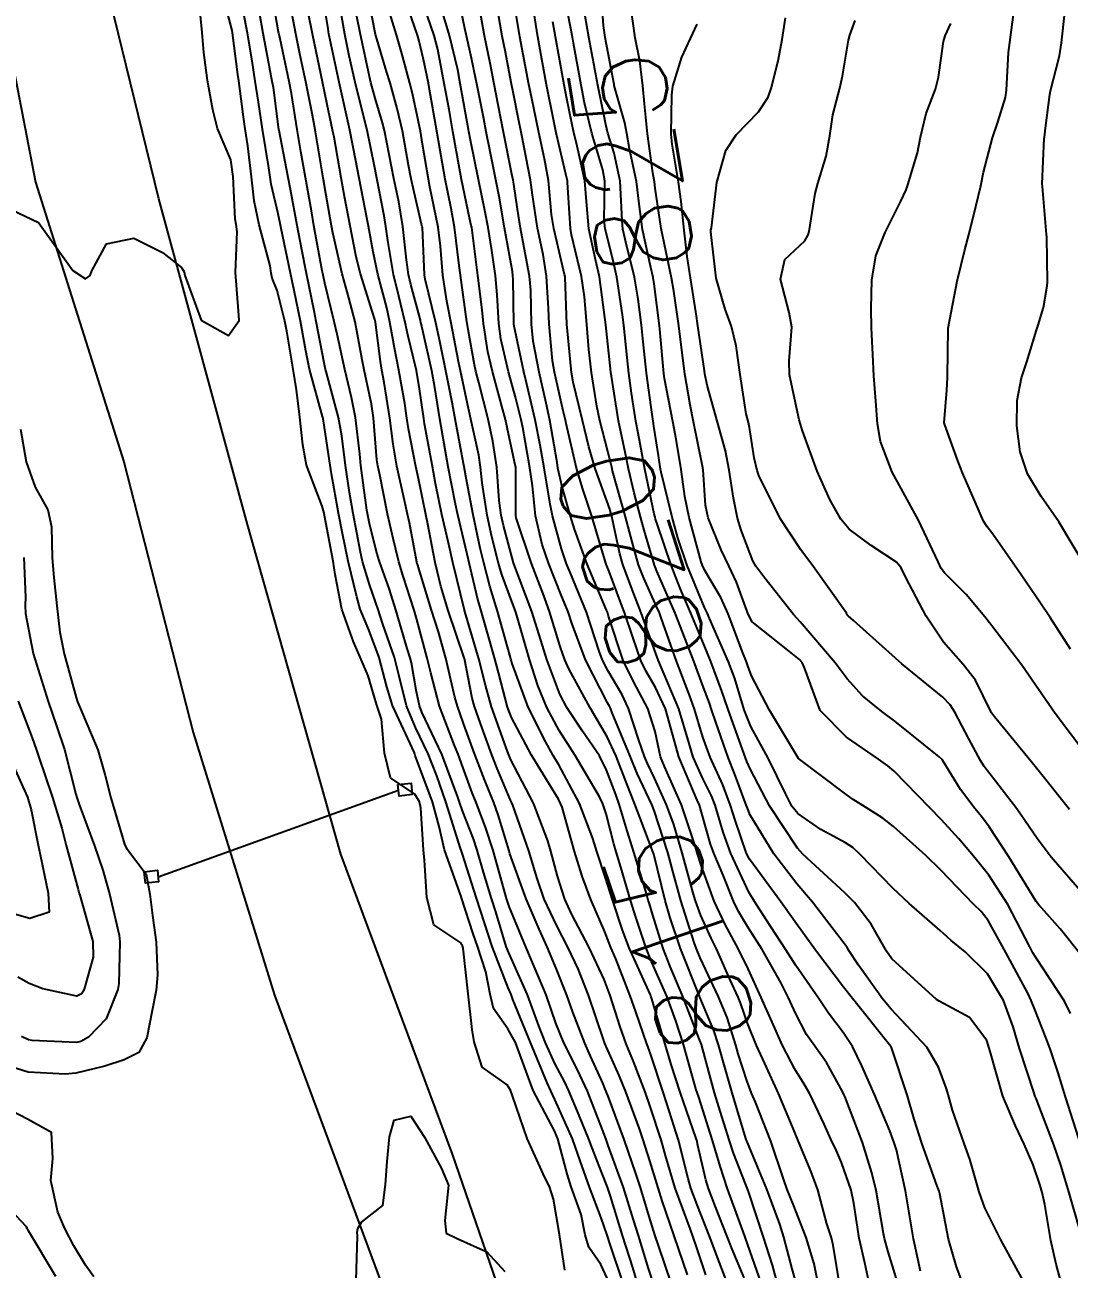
# Model space of a CAD drawing. Header units: metres. Extents: x 307586 to 320046, y 7427249 to 7434250.
# Drawn here: x 319260.7 to 319304.3, y 7428344.9 to 7428396.8 of the extents above; entities that cross this region are included whole.
import ezdxf
from ezdxf.enums import TextEntityAlignment as Align

# ---------------------------------------------------------------- set-up
doc = ezdxf.new("R2010")
doc.units = ezdxf.units.M
doc.header["$MEASUREMENT"] = 0
for name, color, linetype in [('Cotas', 45, 'Continuous'), ('Curvas de Nivel 1m', 11, 'Continuous'), ('Curvas de Nivel 5m', 15, 'Continuous'), ('Linha Férrea', 20, 'Continuous'), ('Portico', 45, 'Continuous')]:
    doc.layers.add(name, color=color, linetype=linetype)
doc.styles.add('Style-STANDARD', font='STANDARD.shx')

msp = doc.modelspace()

# ---------------------------------------------------------------- linework, layer by layer
at = {"layer": 'Curvas de Nivel 1m', "flags": 128}
for points, elevation in [([(319283.259, 7428344.803), (319283.028, 7428346.296), (319282.785, 7428347.767), (319282.609, 7428348.302), (319282.417, 7428348.684), (319281.684, 7428350.311), (319281.071, 7428352.087), (319280.984, 7428352.319), (319280.845, 7428352.55), (319279.795, 7428353.279), (319279.464, 7428354.341), (319279.377, 7428354.851), (319279.215, 7428356.345), (319279.001, 7428358.259), (319278.976, 7428358.349), (319278.959, 7428358.395), (319278.914, 7428358.475), (319277.783, 7428359.223), (319277.488, 7428360.364), (319277.398, 7428361.924), (319277.351, 7428362.366), (319277.243, 7428364.105), (319277.183, 7428364.368), (319276.986, 7428364.681), (319275.979, 7428365.371), (319275.719, 7428366.389), (319275.599, 7428367.817), (319275.408, 7428368.394), (319275.319, 7428368.679), (319275.045, 7428369.622), (319274.71, 7428370.403), (319274.428, 7428371.041), (319273.939, 7428372.411), (319273.663, 7428373.849), (319273.577, 7428374.415), (319273.224, 7428376.317), (319273.206, 7428376.419), (319273.127, 7428376.714), (319272.473, 7428378.427), (319272.318, 7428379.272), (319272.195, 7428380.43), (319272.051, 7428381.571), (319271.908, 7428382.433), (319271.641, 7428384.013), (319271.566, 7428384.437), (319271.236, 7428385.713), (319271.031, 7428386.233), (319270.99, 7428386.444), (319270.945, 7428386.747), (319270.485, 7428388.452), (319270.28, 7428389.452), (319270.173, 7428390.457), (319270.019, 7428391.752), (319269.906, 7428392.461), (319269.831, 7428392.965), (319269.639, 7428394.466), (319269.607, 7428394.728), (319269.383, 7428396.47), (319269.365, 7428396.576), (319268.856, 7428398.475)], 803), ([(319285.112, 7428344.266), (319284.751, 7428345.044), (319284.248, 7428345.768), (319284.101, 7428346.28), (319283.931, 7428347.127), (319283.522, 7428348.289), (319283.344, 7428348.837), (319282.958, 7428350.298), (319282.818, 7428350.63), (319281.936, 7428352.309), (319281.382, 7428353.791), (319281.186, 7428354.317), (319280.869, 7428354.891), (319280.276, 7428355.728), (319280.132, 7428356.331), (319279.959, 7428357.272), (319279.601, 7428358.34), (319279.427, 7428358.851), (319278.939, 7428360.35), (319278.933, 7428360.371), (319278.222, 7428362.357), (319278, 7428363.333), (319277.723, 7428364.363), (319277.002, 7428366.303), (319276.983, 7428366.351), (319276.978, 7428366.37), (319276.97, 7428366.404), (319276.061, 7428368.385), (319275.821, 7428369.168), (319275.505, 7428370.393), (319275.07, 7428371.539), (319274.713, 7428372.404), (319274.563, 7428372.93), (319274.209, 7428374.409), (319273.964, 7428375.562), (319273.809, 7428376.413), (319273.51, 7428378.054), (319273.453, 7428378.417), (319273.171, 7428380.269), (319273.146, 7428380.42), (319273.136, 7428380.457), (319272.599, 7428382.426), (319272.439, 7428383.199), (319272.215, 7428384.43), (319271.948, 7428385.721), (319271.799, 7428386.434), (319271.407, 7428388.302), (319271.379, 7428388.439), (319271.278, 7428388.916), (319270.996, 7428390.15), (319270.957, 7428390.445), (319270.901, 7428390.843), (319270.624, 7428392.45), (319270.458, 7428393.577), (319270.329, 7428394.455), (319270.193, 7428395.299), (319270.002, 7428396.46), (319269.69, 7428398.164)], 804), ([(319286.292, 7428344.255), (319286.087, 7428344.92), (319285.663, 7428346.261), (319285.152, 7428347.902), (319285.031, 7428348.268), (319284.799, 7428348.875), (319284.413, 7428349.88), (319284.255, 7428350.278), (319283.847, 7428351.265), (319283.419, 7428352.291), (319283.236, 7428352.685), (319282.854, 7428353.409), (319282.439, 7428354.304), (319282.172, 7428355.005), (319281.691, 7428356.312), (319280.909, 7428358.054), (319280.807, 7428358.322), (319280.369, 7428359.77), (319280.194, 7428360.331), (319279.852, 7428361.433), (319279.589, 7428362.341), (319279.437, 7428362.812), (319278.979, 7428363.993), (319278.851, 7428364.351), (319278.784, 7428364.553), (319278.112, 7428366.359), (319277.287, 7428368.11), (319277.185, 7428368.368), (319277.039, 7428369.025), (319276.844, 7428370.167), (319276.794, 7428370.374), (319276.666, 7428370.768), (319276.201, 7428372.383), (319275.927, 7428373.223), (319275.517, 7428374.394), (319275.422, 7428374.711), (319275.118, 7428375.909), (319275.009, 7428376.401), (319274.989, 7428376.538), (319274.736, 7428378.404), (319274.687, 7428378.875), (319274.516, 7428380.407), (319274.345, 7428381.249), (319274.065, 7428382.411), (319273.741, 7428383.891), (319273.624, 7428384.416), (319273.239, 7428386.018), (319273.148, 7428386.421), (319273.127, 7428386.539), (319272.779, 7428388.425), (319272.67, 7428389.035), (319272.426, 7428390.429), (319272.228, 7428391.512), (319272.075, 7428392.432), (319271.837, 7428393.936), (319271.744, 7428394.436), (319271.361, 7428396.224), (319271.322, 7428396.4), (319271.316, 7428396.441), (319271.304, 7428396.501), (319270.959, 7428398.454)], 806), ([(319288.37, 7428344.611), (319287.817, 7428346.239), (319287.319, 7428347.71), (319287.143, 7428348.247), (319286.804, 7428349.373), (319286.529, 7428350.253), (319286.367, 7428350.707), (319285.793, 7428352.26), (319285.523, 7428352.936), (319284.919, 7428354.279), (319284.902, 7428354.318), (319284.865, 7428354.443), (319284.24, 7428356.286), (319283.806, 7428357.384), (319283.382, 7428358.295), (319282.922, 7428359.192), (319282.395, 7428360.305), (319282.097, 7428361.157), (319281.748, 7428362.312), (319281.075, 7428364.226), (319281.038, 7428364.319), (319280.984, 7428364.437), (319280.426, 7428365.757), (319280.204, 7428366.332), (319279.729, 7428367.633), (319279.478, 7428368.343), (319279.384, 7428368.692), (319279.063, 7428370.35), (319279.053, 7428370.383), (319278.388, 7428372.357), (319278.078, 7428373.375), (319277.841, 7428374.363), (319277.534, 7428375.951), (319277.452, 7428376.367), (319277.145, 7428377.859), (319277.036, 7428378.372), (319276.725, 7428379.933), (319276.66, 7428380.378), (319276.569, 7428380.992), (319276.322, 7428382.383), (319276.143, 7428383.317), (319275.952, 7428384.389), (319275.823, 7428384.985), (319275.451, 7428386.397), (319275.257, 7428387.332), (319275.052, 7428388.402), (319275, 7428388.679), (319274.67, 7428390.406), (319274.519, 7428391.193), (319274.274, 7428392.41), (319273.97, 7428393.78), (319273.826, 7428394.415), (319273.413, 7428396.368), (319273.403, 7428396.42), (319273.366, 7428396.637), (319273.077, 7428398.425)], 809), ([(319290.746, 7428344.489), (319290.238, 7428345.688), (319290.031, 7428346.211), (319289.548, 7428347.451), (319289.254, 7428348.223), (319289.146, 7428348.574), (319288.811, 7428350.011), (319288.758, 7428350.231), (319288.735, 7428350.31), (319288.069, 7428352.238), (319287.697, 7428353.399), (319287.445, 7428354.244), (319286.882, 7428356.139), (319286.858, 7428356.226), (319286.846, 7428356.251), (319286.825, 7428356.31), (319285.935, 7428358.265), (319285.655, 7428359.004), (319285.238, 7428360.275), (319284.947, 7428361.187), (319284.589, 7428362.284), (319284.419, 7428362.835), (319283.865, 7428364.291), (319282.999, 7428365.905), (319282.764, 7428366.302), (319282.439, 7428366.878), (319281.727, 7428368.313), (319281.051, 7428370.138), (319281.011, 7428370.279), (319281, 7428370.321), (319280.981, 7428370.394), (319280.443, 7428372.33), (319280.128, 7428373.37), (319279.867, 7428374.339), (319279.723, 7428374.955), (319279.419, 7428376.346), (319279.145, 7428377.814), (319279.047, 7428378.351), (319279.02, 7428378.486), (319278.676, 7428380.355), (319278.568, 7428380.97), (319278.289, 7428382.359), (319278.047, 7428383.529), (319277.864, 7428384.364), (319277.421, 7428386.189), (319277.394, 7428386.368), (319277.304, 7428388.338), (319277.299, 7428388.37), (319277.274, 7428388.49), (319276.919, 7428390.006), (319276.84, 7428390.377), (319276.73, 7428390.95), (319276.471, 7428392.383), (319276.259, 7428393.313), (319275.954, 7428394.391), (319275.811, 7428394.856), (319275.362, 7428396.357), (319275.349, 7428396.4), (319274.964, 7428398.404)], 812), ([(319292.147, 7428344.186), (319291.916, 7428345.024), (319291.553, 7428346.192), (319290.934, 7428348.055), (319290.88, 7428348.199), (319290.795, 7428348.407), (319290.295, 7428349.695), (319290.125, 7428350.21), (319289.812, 7428351.231), (319289.506, 7428352.22), (319289.358, 7428352.732), (319288.954, 7428354.229), (319288.932, 7428354.297), (319288.865, 7428354.469), (319288.177, 7428356.237), (319287.654, 7428357.49), (319287.361, 7428358.246), (319286.927, 7428359.631), (319286.783, 7428360.104), (319286.738, 7428360.253), (319286.655, 7428360.536), (319286.14, 7428362.262), (319285.861, 7428363.156), (319285.52, 7428364.272), (319285.387, 7428364.674), (319284.997, 7428365.689), (319284.701, 7428366.283), (319283.991, 7428367.318), (319283.33, 7428368.297), (319283.039, 7428368.866), (319282.503, 7428370.306), (319282.254, 7428371.119), (319281.879, 7428372.312), (319281.118, 7428374.305), (319281.103, 7428374.348), (319280.688, 7428375.896), (319280.592, 7428376.328), (319280.513, 7428376.949), (319280.419, 7428378.331), (319280.25, 7428379.419), (319280.045, 7428380.337), (319279.661, 7428381.878), (319279.536, 7428382.345), (319279.476, 7428382.617), (319279.22, 7428384.086), (319279.176, 7428384.35), (319279.163, 7428384.411), (319278.895, 7428386.353), (319278.846, 7428386.757), (319278.647, 7428388.356), (319278.503, 7428389.135), (319278.254, 7428390.36), (319278.027, 7428391.648), (319277.907, 7428392.364), (319277.601, 7428394.107), (319277.554, 7428394.368), (319277.353, 7428395.36), (319277.162, 7428396.174), (319277.106, 7428396.374), (319276.964, 7428396.781), (319276.4, 7428398.385)], 814), ([(319294.728, 7428344.15), (319294.462, 7428345.857), (319294.381, 7428346.156), (319294.186, 7428346.745), (319293.811, 7428348.165), (319293.54, 7428348.909), (319293.001, 7428350.177), (319292.82, 7428350.625), (319292.179, 7428352.187), (319291.609, 7428353.439), (319291.248, 7428354.196), (319290.872, 7428355.12), (319290.601, 7428355.926), (319290.49, 7428356.206), (319290.147, 7428356.958), (319289.578, 7428358.22), (319289.359, 7428358.665), (319288.927, 7428359.615), (319288.708, 7428360.232), (319288.615, 7428360.556), (319288.154, 7428362.238), (319287.802, 7428363.414), (319287.503, 7428364.245), (319286.994, 7428365.352), (319286.704, 7428365.959), (319286.576, 7428366.256), (319286.337, 7428366.936), (319285.908, 7428368.267), (319285.629, 7428368.861), (319285.049, 7428369.847), (319284.828, 7428370.282), (319284.692, 7428370.65), (319284.151, 7428372.289), (319283.487, 7428373.908), (319283.325, 7428374.298), (319283.109, 7428374.921), (319282.735, 7428376.304), (319282.644, 7428376.791), (319282.384, 7428378.308), (319282.216, 7428379.256), (319282.016, 7428380.312), (319281.651, 7428381.86), (319281.544, 7428382.317), (319281.218, 7428383.834), (319281.131, 7428384.23), (319281.122, 7428384.322), (319281.101, 7428386.182), (319281.087, 7428386.322), (319281.061, 7428386.507), (319280.736, 7428388.328), (319280.519, 7428389.565), (319280.373, 7428390.334), (319280.134, 7428391.514), (319279.97, 7428392.34), (319279.864, 7428392.878), (319279.578, 7428394.346), (319279.536, 7428394.538), (319279.354, 7428395.411), (319279.142, 7428396.352), (319279.073, 7428396.647), (319278.723, 7428398.357)], 817), ([(319295.983, 7428344.138), (319295.771, 7428345.121), (319295.54, 7428346.142), (319295.318, 7428347.611), (319295.206, 7428348.146), (319294.804, 7428349.304), (319294.547, 7428349.891), (319294.42, 7428350.156), (319294.078, 7428350.908), (319293.475, 7428352.171), (319293.247, 7428352.575), (319292.853, 7428353.207), (319292.338, 7428354.185), (319291.905, 7428355.158), (319291.448, 7428356.194), (319290.901, 7428357.394), (319290.496, 7428358.206), (319289.945, 7428359.236), (319289.482, 7428360.222), (319288.955, 7428361.675), (319288.784, 7428362.232), (319288.714, 7428362.484), (319288.123, 7428364.239), (319287.41, 7428365.835), (319287.249, 7428366.248), (319287.019, 7428367.297), (319286.722, 7428368.255), (319286.134, 7428369.354), (319285.683, 7428370.271), (319285.08, 7428372.114), (319285.03, 7428372.281), (319284.992, 7428372.373), (319284.188, 7428374.289), (319283.659, 7428375.753), (319283.487, 7428376.296), (319283.141, 7428377.522), (319282.966, 7428378.302), (319282.926, 7428378.532), (319282.625, 7428380.305), (319282.475, 7428381.015), (319282.18, 7428382.31), (319281.931, 7428383.597), (319281.857, 7428384.314), (319281.827, 7428385.724), (319281.775, 7428386.315), (319281.432, 7428388.157), (319281.402, 7428388.319), (319281.281, 7428389.117), (319281.126, 7428390.157), (319281.096, 7428390.323), (319281.044, 7428390.577), (319280.697, 7428392.329), (319280.471, 7428393.469), (319280.303, 7428394.336), (319280.144, 7428395.132), (319279.904, 7428396.342), (319279.574, 7428398.163)], 818), ([(319259.907, 7428389.208), (319261.273, 7428388.56), (319262.713, 7428386.545), (319263.24, 7428386.202), (319263.442, 7428386.337), (319263.511, 7428386.537), (319264.123, 7428387.669), (319265.264, 7428387.905), (319266.454, 7428387.303), (319267.246, 7428386.67), (319267.358, 7428386.489), (319267.385, 7428386.345), (319268.065, 7428384.482), (319269.217, 7428383.833), (319269.656, 7428384.464), (319269.632, 7428384.869), (319269.502, 7428386.466), (319269.576, 7428388.158), (319269.53, 7428388.466), (319269.495, 7428388.686), (319269.412, 7428390.468), (319269.303, 7428391.17), (319268.754, 7428392.476), (319268.55, 7428393.258), (319268.331, 7428394.48), (319268.186, 7428395.65), (319268.105, 7428396.483), (319267.966, 7428397.903)], 802), ([(319286.951, 7428344.248), (319286.749, 7428344.878), (319286.321, 7428346.254), (319286.123, 7428346.906), (319285.695, 7428348.261), (319285.063, 7428350.015), (319284.972, 7428350.268), (319284.819, 7428350.673), (319284.192, 7428352.28), (319283.767, 7428353.206), (319283.204, 7428354.297), (319282.871, 7428355.118), (319282.467, 7428356.304), (319282.17, 7428357.031), (319281.62, 7428358.313), (319280.93, 7428359.999), (319280.848, 7428360.237), (319280.822, 7428360.322), (319280.772, 7428360.486), (319280.254, 7428362.331), (319279.947, 7428363.31), (319279.551, 7428364.341), (319279.388, 7428364.745), (319278.998, 7428365.818), (319278.793, 7428366.352), (319278.64, 7428366.722), (319278.024, 7428368.36), (319277.655, 7428369.756), (319277.505, 7428370.365), (319277.077, 7428371.98), (319276.959, 7428372.372), (319276.5, 7428373.782), (319276.321, 7428374.382), (319276.083, 7428375.356), (319275.851, 7428376.389), (319275.522, 7428378.02), (319275.443, 7428378.396), (319275.406, 7428378.647), (319275.267, 7428380.399), (319275.181, 7428380.972), (319274.872, 7428382.403), (319274.788, 7428382.824), (319274.492, 7428384.407), (319274.236, 7428385.407), (319273.955, 7428386.413), (319273.563, 7428388.123), (319273.507, 7428388.418), (319273.286, 7428389.684), (319273.161, 7428390.421), (319273.133, 7428390.584), (319272.825, 7428392.425), (319272.719, 7428393.036), (319272.439, 7428394.429), (319272.191, 7428395.595), (319272.02, 7428396.433), (319271.698, 7428398.136)], 807), ([(319291.471, 7428344.193), (319290.777, 7428346.186), (319290.763, 7428346.225), (319290.049, 7428348.211), (319289.733, 7428349.147), (319289.413, 7428350.221), (319288.84, 7428352.034), (319288.772, 7428352.231), (319288.741, 7428352.334), (319288.2, 7428354.237), (319287.893, 7428355.219), (319287.508, 7428356.244), (319286.904, 7428357.633), (319286.651, 7428358.254), (319286.217, 7428359.552), (319285.994, 7428360.264), (319285.593, 7428361.631), (319285.4, 7428362.273), (319285.301, 7428362.61), (319284.979, 7428363.867), (319284.844, 7428364.281), (319284.693, 7428364.576), (319283.684, 7428366.293), (319283.019, 7428367.349), (319282.499, 7428368.305), (319282.131, 7428369.22), (319281.771, 7428370.313), (319281.251, 7428372.148), (319281.197, 7428372.319), (319281.086, 7428372.614), (319280.624, 7428373.853), (319280.484, 7428374.329), (319280.208, 7428375.427), (319280.006, 7428376.337), (319279.799, 7428377.684), (319279.73, 7428378.341), (319279.655, 7428378.839), (319279.324, 7428380.348), (319279.182, 7428380.988), (319278.891, 7428382.353), (319278.812, 7428382.749), (319278.506, 7428384.357), (319278.322, 7428385.269), (319278.16, 7428386.361), (319278.062, 7428387.561), (319277.96, 7428388.363), (319277.617, 7428390.039), (319277.557, 7428390.367), (319277.315, 7428391.824), (319277.22, 7428392.372), (319276.897, 7428393.935), (319276.786, 7428394.378), (319276.481, 7428395.51), (319276.229, 7428396.387), (319275.711, 7428398.072)], 813), ([(319293.849, 7428344.163), (319293.656, 7428345.07), (319293.324, 7428346.172), (319292.784, 7428347.56), (319292.54, 7428348.183), (319292.398, 7428348.583), (319291.852, 7428350.19), (319291.214, 7428351.82), (319291.051, 7428352.198), (319290.848, 7428352.729), (319290.493, 7428353.84), (319290.388, 7428354.207), (319290.025, 7428355.364), (319289.674, 7428356.218), (319288.907, 7428357.844), (319288.746, 7428358.232), (319288.651, 7428358.497), (319288.093, 7428360.238), (319287.773, 7428361.42), (319287.546, 7428362.244), (319286.98, 7428363.997), (319286.915, 7428364.184), (319286.887, 7428364.251), (319286.278, 7428365.543), (319285.977, 7428366.265), (319285.231, 7428368.076), (319285.154, 7428368.278), (319285.114, 7428368.36), (319285.035, 7428368.496), (319284.121, 7428370.289), (319283.55, 7428371.821), (319283.386, 7428372.297), (319283.09, 7428373.029), (319282.58, 7428374.305), (319282.304, 7428375.115), (319282.03, 7428376.311), (319281.896, 7428377.558), (319281.795, 7428378.314), (319281.498, 7428379.988), (319281.43, 7428380.317), (319281.187, 7428381.267), (319280.903, 7428382.325), (319280.587, 7428383.7), (319280.502, 7428384.331), (319280.434, 7428385.531), (319280.357, 7428386.333), (319280.205, 7428387.389), (319280.048, 7428388.338), (319279.929, 7428388.989), (319279.643, 7428390.345), (319279.317, 7428391.985), (319279.248, 7428392.351), (319279.235, 7428392.439), (319278.888, 7428394.355), (319278.781, 7428394.924), (319278.439, 7428396.359), (319278.035, 7428397.712)], 816), ([(319299.919, 7428344.092), (319299.602, 7428344.948), (319299.271, 7428346.102), (319298.902, 7428347.998), (319298.878, 7428348.109), (319298.854, 7428348.17), (319298.795, 7428348.32), (319298.156, 7428350.117), (319297.839, 7428351.109), (319297.543, 7428352.123), (319296.891, 7428354.102), (319296.877, 7428354.13), (319296.863, 7428354.15), (319295.259, 7428356.146), (319294.89, 7428356.619), (319293.718, 7428358.172), (319292.924, 7428359.267), (319292.276, 7428360.187), (319290.959, 7428361.967), (319290.843, 7428362.202), (319290.369, 7428363.601), (319290.174, 7428364.212), (319289.847, 7428365.073), (319289.315, 7428366.225), (319289.016, 7428367.069), (319288.671, 7428368.234), (319288.461, 7428368.814), (319287.91, 7428370.241), (319287.281, 7428372.047), (319287.204, 7428372.249), (319287.086, 7428372.514), (319286.546, 7428373.707), (319286.332, 7428374.262), (319286.062, 7428375.215), (319285.789, 7428376.27), (319285.247, 7428378.183), (319285.222, 7428378.279), (319285.21, 7428378.336), (319285.156, 7428378.56), (319284.719, 7428380.285), (319284.588, 7428380.879), (319284.369, 7428382.288), (319284.258, 7428383.244), (319284.164, 7428384.291), (319284.079, 7428385.447), (319283.955, 7428386.293), (319283.534, 7428388.033), (319283.486, 7428388.298), (319283.364, 7428390.227), (319283.357, 7428390.299), (319283.297, 7428390.568), (319282.892, 7428392.304), (319282.774, 7428392.86), (319282.493, 7428394.308), (319282.29, 7428395.374), (319282.127, 7428396.312), (319281.893, 7428397.807)], 821), ([(319304.769, 7428346.438), (319304.302, 7428348.037), (319303.958, 7428349.197), (319303.671, 7428350.047), (319302.924, 7428351.977), (319302.895, 7428352.059), (319302.881, 7428352.097), (319302.844, 7428352.206), (319302.234, 7428354.066), (319301.969, 7428354.972), (319301.564, 7428356.073), (319300.899, 7428357.179), (319299.964, 7428358.094), (319299.386, 7428358.571), (319298.922, 7428358.986), (319297.622, 7428360.123), (319296.942, 7428360.758), (319295.603, 7428362.15), (319295.27, 7428362.46), (319294.968, 7428362.65), (319293.936, 7428363.207), (319292.98, 7428363.87), (319292.731, 7428364.183), (319292.459, 7428364.715), (319291.744, 7428366.193), (319291.023, 7428367.506), (319290.737, 7428368.204), (319290.343, 7428369.508), (319290.083, 7428370.215), (319289.291, 7428372.016), (319289.203, 7428372.228), (319289.168, 7428372.313), (319289.085, 7428372.481), (319288.363, 7428374.237), (319287.969, 7428375.387), (319287.73, 7428376.244), (319287.271, 7428378.129), (319287.244, 7428378.249), (319287.159, 7428378.822), (319286.974, 7428380.056), (319286.941, 7428380.253), (319286.893, 7428380.539), (319286.657, 7428382.258), (319286.526, 7428383.571), (319286.457, 7428384.261), (319286.32, 7428385.35), (319286.161, 7428386.266), (319285.802, 7428387.735), (319285.674, 7428388.274), (319285.646, 7428388.643), (319285.565, 7428390.276), (319285.31, 7428391.452), (319285.052, 7428392.283), (319284.959, 7428392.651), (319284.63, 7428394.287), (319284.46, 7428395.18), (319284.252, 7428396.291), (319284.021, 7428397.656)], 824), ([(319304.363, 7428355.523), (319304.115, 7428356.042), (319302.91, 7428357.862), (319302.793, 7428358.061), (319302.667, 7428358.311), (319301.749, 7428360.072), (319300.951, 7428361.301), (319300.321, 7428362.09), (319299.696, 7428362.825), (319298.978, 7428363.618), (319298.493, 7428364.115), (319296.998, 7428365.644), (319296.737, 7428365.871), (319296.354, 7428366.14), (319295.016, 7428367.061), (319293.906, 7428368.171), (319293.264, 7428369.964), (319293.164, 7428370.179), (319293.055, 7428370.306), (319292.556, 7428370.69), (319291.078, 7428371.873), (319290.905, 7428372.203), (319290.42, 7428373.534), (319290.101, 7428374.215), (319289.781, 7428374.891), (319289.237, 7428376.228), (319289.131, 7428376.746), (319289.022, 7428378.231), (319289.001, 7428378.385), (319288.621, 7428380.236), (319288.48, 7428380.94), (319288.265, 7428382.239), (319288.124, 7428383.331), (319288.006, 7428384.242), (319287.802, 7428385.68), (319287.705, 7428386.245), (319287.285, 7428388.238), (319287.273, 7428388.303), (319287.03, 7428389.994), (319286.989, 7428390.255), (319286.924, 7428390.63), (319286.705, 7428392.259), (319286.578, 7428393.504), (319286.504, 7428394.263), (319286.388, 7428395.3), (319286.19, 7428396.268), (319285.996, 7428397.659)], 826), ([(319287.703, 7428344.24), (319287.165, 7428345.839), (319287.025, 7428346.247), (319286.775, 7428347.046), (319286.406, 7428348.254), (319286.213, 7428348.841), (319285.728, 7428350.261), (319285.069, 7428352.038), (319284.98, 7428352.269), (319284.942, 7428352.367), (319284.846, 7428352.589), (319284.322, 7428353.749), (319284.082, 7428354.288), (319283.587, 7428355.581), (319283.332, 7428356.296), (319282.899, 7428357.371), (319282.512, 7428358.304), (319282.18, 7428359.048), (319281.638, 7428360.313), (319280.961, 7428362.193), (319280.923, 7428362.321), (319280.475, 7428363.825), (319280.288, 7428364.33), (319279.91, 7428365.254), (319279.5, 7428366.343), (319279.022, 7428367.631), (319278.766, 7428368.353), (319278.659, 7428368.731), (319278.279, 7428370.358), (319277.971, 7428371.46), (319277.692, 7428372.364), (319277.102, 7428374.283), (319277.08, 7428374.348), (319277.075, 7428374.37), (319276.761, 7428376.017), (319276.688, 7428376.377), (319276.561, 7428376.949), (319276.242, 7428378.384), (319276.079, 7428379.304), (319275.942, 7428380.388), (319275.716, 7428381.872), (319275.619, 7428382.394), (319275.559, 7428382.748), (319275.343, 7428384.398), (319275.323, 7428384.498), (319275.227, 7428384.808), (319274.715, 7428386.405), (319274.535, 7428387.125), (319274.285, 7428388.41), (319274.056, 7428389.641), (319273.917, 7428390.414), (319273.619, 7428392.117), (319273.558, 7428392.418), (319273.333, 7428393.477), (319273.132, 7428394.422), (319273.075, 7428394.693), (319272.714, 7428396.426), (319272.555, 7428397.253)], 808), ([(319290.063, 7428344.21), (319289.695, 7428345.159), (319289.297, 7428346.222), (319288.783, 7428347.537), (319288.519, 7428348.233), (319288.4, 7428348.631), (319287.991, 7428350.238), (319287.615, 7428351.458), (319287.353, 7428352.245), (319286.858, 7428353.754), (319286.729, 7428354.119), (319286.678, 7428354.253), (319286.216, 7428355.599), (319285.983, 7428356.264), (319285.376, 7428357.803), (319285.174, 7428358.276), (319285.102, 7428358.465), (319284.919, 7428358.931), (319284.333, 7428360.286), (319283.974, 7428361.263), (319283.655, 7428362.293), (319283.136, 7428364.144), (319283.078, 7428364.299), (319282.985, 7428364.471), (319281.863, 7428366.311), (319281.026, 7428367.886), (319280.86, 7428368.323), (319280.477, 7428369.758), (319280.331, 7428370.331), (319280.044, 7428371.36), (319279.757, 7428372.34), (319279.611, 7428372.865), (319279.261, 7428374.348), (319279.231, 7428374.475), (319279.109, 7428374.992), (319278.78, 7428376.353), (319278.685, 7428376.799), (319278.387, 7428378.358), (319278.209, 7428379.313), (319278.028, 7428380.361), (319277.816, 7428381.742), (319277.697, 7428382.365), (319277.258, 7428384.334), (319277.247, 7428384.37), (319277.224, 7428384.472), (319276.829, 7428385.967), (319276.732, 7428386.378), (319276.638, 7428386.993), (319276.495, 7428388.382), (319276.318, 7428389.419), (319276.117, 7428390.388), (319275.819, 7428391.889), (319275.725, 7428392.394), (319275.646, 7428392.715), (319275.336, 7428393.749), (319275.156, 7428394.402), (319275.098, 7428394.65), (319274.72, 7428396.406), (319274.561, 7428397.222)], 811), ([(319297.193, 7428344.126), (319296.757, 7428345.578), (319296.6, 7428346.132), (319296.559, 7428346.339), (319296.246, 7428348.135), (319296.07, 7428348.867), (319295.675, 7428350.141), (319294.952, 7428352.038), (319294.905, 7428352.149), (319294.844, 7428352.274), (319294.171, 7428353.475), (319293.686, 7428354.168), (319293.348, 7428354.653), (319292.877, 7428355.546), (319292.587, 7428356.183), (319292.281, 7428356.797), (319291.485, 7428358.194), (319290.922, 7428359.084), (319290.502, 7428359.78), (319290.299, 7428360.21), (319289.859, 7428361.307), (319289.475, 7428362.222), (319289.339, 7428362.596), (319288.979, 7428363.882), (319288.868, 7428364.231), (319288.777, 7428364.44), (319288.007, 7428366.24), (319287.626, 7428367.642), (319287.454, 7428368.246), (319287.042, 7428369.132), (319286.632, 7428369.839), (319286.423, 7428370.259), (319286.096, 7428371.236), (319285.741, 7428372.27), (319285.56, 7428372.746), (319285.1, 7428373.981), (319284.984, 7428374.281), (319284.921, 7428374.465), (319284.379, 7428376.287), (319284.01, 7428377.421), (319283.742, 7428378.294), (319283.304, 7428380.166), (319283.276, 7428380.299), (319283.179, 7428380.691), (319282.819, 7428382.304), (319282.735, 7428382.778), (319282.603, 7428384.306), (319282.575, 7428384.961), (319282.493, 7428386.308), (319282.342, 7428387.224), (319282.114, 7428388.312), (319281.898, 7428389.703), (319281.812, 7428390.315), (319281.454, 7428392.186), (319281.424, 7428392.319), (319281.328, 7428392.798), (319281.075, 7428394.059), (319281.024, 7428394.325), (319280.757, 7428395.729), (319280.639, 7428396.331), (319280.484, 7428397.225)], 819), ([(319304.04, 7428344.041), (319303.771, 7428345.063), (319303.546, 7428346.048), (319303.289, 7428347.549), (319303.176, 7428348.054), (319303.091, 7428348.35), (319302.804, 7428349.205), (319302.425, 7428350.064), (319302.062, 7428350.83), (319301.545, 7428352.073), (319301.003, 7428353.937), (319300.966, 7428354.079), (319300.866, 7428354.393), (319300.146, 7428355.361), (319298.882, 7428356.045), (319298.775, 7428356.111), (319296.908, 7428357.81), (319296.677, 7428358.134), (319296.038, 7428359.258), (319295.347, 7428360.154), (319294.939, 7428360.561), (319293.184, 7428362.178), (319292.965, 7428362.433), (319291.802, 7428364.192), (319290.998, 7428365.715), (319290.852, 7428366.053), (319290.795, 7428366.203), (319290.664, 7428366.549), (319290.069, 7428368.214), (319289.807, 7428368.985), (319289.345, 7428370.226), (319289.063, 7428370.903), (319288.509, 7428372.236), (319288.084, 7428373.249), (319287.69, 7428374.244), (319287.12, 7428375.929), (319287.044, 7428376.173), (319287.024, 7428376.251), (319286.987, 7428376.39), (319286.593, 7428378.258), (319286.367, 7428379.464), (319286.22, 7428380.264), (319286.03, 7428381.427), (319285.92, 7428382.269), (319285.85, 7428382.912), (319285.713, 7428384.273), (319285.659, 7428384.705), (319285.425, 7428386.277), (319285.254, 7428387.023), (319284.938, 7428388.283), (319284.9, 7428388.66), (319284.916, 7428390.284), (319284.835, 7428390.75), (319284.373, 7428392.289), (319284.076, 7428393.553), (319283.934, 7428394.294), (319283.618, 7428396.04), (319283.566, 7428396.298), (319283.378, 7428397.292)], 823), ([(319304.37, 7428370.74), (319303.516, 7428372.056), (319303.089, 7428372.7), (319302.153, 7428374.069), (319301.117, 7428375.538), (319300.881, 7428375.844), (319300.731, 7428376.086), (319300.408, 7428376.816), (319299.853, 7428378.099), (319299.654, 7428378.599), (319299.171, 7428379.949), (319299.113, 7428380.111), (319299.093, 7428380.192), (319299.194, 7428381.547), (319299.225, 7428382.087), (319299.23, 7428382.11), (319299.229, 7428382.135), (319299.258, 7428384.109), (319299.26, 7428384.146), (319299.631, 7428386.104), (319299.95, 7428387.413), (319300.132, 7428388.097), (319300.415, 7428389.224), (319300.618, 7428390.09), (319300.738, 7428390.652), (319301.108, 7428392.083), (319301.33, 7428392.746), (319301.649, 7428393.767), (319301.692, 7428394.077), (319301.778, 7428395.656), (319301.829, 7428396.075), (319302.009, 7428397.449)], 831), ([(319305.03, 7428374.114), (319303.879, 7428376.052), (319303.139, 7428377.117), (319302.572, 7428378.066), (319302.257, 7428378.974), (319302.13, 7428380.07), (319302.138, 7428381.121), (319302.324, 7428382.069), (319302.546, 7428382.73), (319302.945, 7428384.063), (319303.014, 7428384.273), (319303.232, 7428385.008), (319303.387, 7428385.913), (319303.399, 7428386.058), (319303.37, 7428387.961), (319303.364, 7428388.059), (319303.283, 7428389.06), (319303.188, 7428390.061), (319303.185, 7428390.171), (319303.265, 7428392.061), (319303.273, 7428392.111), (319303.327, 7428392.498), (319303.502, 7428393.898), (319303.531, 7428394.058), (319303.899, 7428395.513), (319303.994, 7428396.054), (319304.121, 7428397.317)], 832), ([(319302.332, 7428344.479), (319301.455, 7428346.073), (319300.783, 7428347.408), (319300.557, 7428348.084), (319300.16, 7428349.443), (319299.919, 7428350.093), (319299.443, 7428351.492), (319299.276, 7428352.104), (319299.166, 7428352.425), (319298.855, 7428353.283), (319298.361, 7428354.115), (319296.879, 7428355.71), (319296.514, 7428356.134), (319295.51, 7428357.544), (319295.111, 7428358.157), (319295.033, 7428358.277), (319294.916, 7428358.443), (319293.588, 7428360.173), (319292.944, 7428360.938), (319291.981, 7428362.19), (319290.979, 7428363.832), (319290.873, 7428364.093), (319290.838, 7428364.202), (319290.339, 7428365.553), (319290.076, 7428366.214), (319289.553, 7428367.694), (319289.373, 7428368.225), (319289.287, 7428368.478), (319289.042, 7428369.139), (319288.634, 7428370.234), (319288.375, 7428370.925), (319287.852, 7428372.242), (319287.1, 7428373.996), (319287.023, 7428374.172), (319286.994, 7428374.252), (319286.561, 7428375.702), (319286.408, 7428376.261), (319286.142, 7428377.261), (319285.907, 7428378.269), (319285.782, 7428378.893), (319285.498, 7428380.275), (319285.201, 7428382.138), (319285.178, 7428382.28), (319285.178, 7428382.306), (319284.96, 7428384.283), (319284.929, 7428384.58), (319284.695, 7428386.285), (319284.538, 7428387.003), (319284.252, 7428388.29), (319284.15, 7428389.425), (319284.082, 7428390.292), (319283.739, 7428391.873), (319283.634, 7428392.297), (319283.337, 7428393.714), (319283.224, 7428394.301), (319283.196, 7428394.449), (319282.858, 7428396.305), (319282.752, 7428396.927)], 822), ([(319304.75, 7428358.032), (319303.931, 7428359.058), (319303.045, 7428360.059), (319302.935, 7428360.208), (319301.793, 7428362.072), (319300.975, 7428363.319), (319300.646, 7428363.751), (319300.365, 7428364.089), (319299.778, 7428364.885), (319299.02, 7428366.11), (319299.003, 7428366.133), (319298.877, 7428366.239), (319297.027, 7428367.726), (319296.487, 7428368.138), (319295.681, 7428368.792), (319295.046, 7428369.495), (319294.538, 7428370.165), (319293.078, 7428371.874), (319292.801, 7428372.183), (319291.597, 7428373.696), (319291.222, 7428374.199), (319291.105, 7428374.429), (319290.616, 7428375.706), (319290.458, 7428376.21), (319290.298, 7428377.05), (319290.116, 7428378.216), (319289.959, 7428379.016), (319289.631, 7428380.223), (319289.196, 7428381.762), (319289.097, 7428382.231), (319289.077, 7428382.358), (319288.803, 7428384.234), (319288.73, 7428384.733), (319288.497, 7428386.237), (319288.365, 7428387.13), (319288.241, 7428388.24), (319288.103, 7428389.424), (319287.996, 7428390.243), (319287.738, 7428391.825), (319287.698, 7428392.246), (319287.721, 7428393.864), (319287.767, 7428394.246), (319288.14, 7428395.458), (319288.493, 7428396.239), (319288.771, 7428396.837)], 827), ([(319304.939, 7428360.46), (319303.556, 7428362.054), (319302.971, 7428362.832), (319302.125, 7428364.069), (319300.997, 7428365.531), (319300.759, 7428365.843), (319300.61, 7428366.086), (319300.116, 7428366.994), (319299.535, 7428368.102), (319299.344, 7428368.413), (319299.039, 7428368.728), (319297.32, 7428370.127), (319297.056, 7428370.36), (319295.298, 7428371.938), (319295.083, 7428372.137), (319295.06, 7428372.16), (319295.005, 7428372.239), (319293.638, 7428374.175), (319293.11, 7428374.887), (319292.249, 7428376.189), (319291.358, 7428377.99), (319291.278, 7428378.199), (319291.158, 7428378.723), (319290.961, 7428379.994), (319290.915, 7428380.204), (319290.825, 7428380.558), (319290.567, 7428382.21), (319290.41, 7428383.407), (319290.204, 7428384.215), (319289.942, 7428384.932), (319289.574, 7428386.225), (319289.344, 7428388.157), (319289.354, 7428388.229), (319289.37, 7428388.325), (319289.6, 7428390.225), (319289.974, 7428391.559), (319290.4, 7428392.214), (319291.333, 7428393.18), (319291.747, 7428393.788), (319291.884, 7428394.195), (319292.168, 7428395.379), (319292.323, 7428396.19), (319292.468, 7428397.098)], 828), ([(319304.317, 7428364.047), (319302.999, 7428365.696), (319302.707, 7428366.063), (319301.193, 7428367.916), (319301.062, 7428368.08), (319301.033, 7428368.137), (319300.394, 7428369.438), (319299.889, 7428370.097), (319299.067, 7428371.033), (319298.339, 7428372.117), (319297.49, 7428373.735), (319297.289, 7428374.128), (319297.105, 7428374.365), (319296.037, 7428375.071), (319295.119, 7428375.747), (319294.776, 7428376.163), (319294.312, 7428376.991), (319293.791, 7428378.174), (319293.17, 7428379.857), (319293.075, 7428380.181), (319293.038, 7428380.318), (319292.636, 7428382.186), (319292.616, 7428382.779), (319292.73, 7428384.185), (319292.624, 7428384.791), (319292.259, 7428386.19), (319292.436, 7428387.007), (319293.267, 7428387.792), (319293.416, 7428388.033), (319293.454, 7428388.178), (319293.701, 7428389.764), (319293.81, 7428390.175), (319294.158, 7428391.323), (319294.314, 7428392.17), (319294.445, 7428393.056), (319294.73, 7428394.166), (319294.85, 7428394.663), (319295.098, 7428396.163), (319295.15, 7428396.378), (319295.375, 7428396.994)], 829), ([(319260.525, 7428379.928), (319260.77, 7428378.566), (319261.137, 7428377.502), (319261.674, 7428376.554), (319261.825, 7428375.844), (319261.842, 7428374.553), (319261.915, 7428373.727), (319262.041, 7428372.55), (319262.169, 7428371.442), (319262.353, 7428370.547), (319262.852, 7428368.724), (319262.912, 7428368.541), (319263.029, 7428368.248), (319263.758, 7428366.532), (319264.058, 7428365.464), (319264.294, 7428364.527), (319264.874, 7428362.601), (319264.902, 7428362.521), (319264.952, 7428362.423), (319265.773, 7428361.339), (319265.921, 7428360.505), (319266.033, 7428359.612), (319266.197, 7428358.501), (319266.248, 7428357.145), (319266.19, 7428356.5), (319266.021, 7428355.649), (319265.798, 7428354.506), (319265.467, 7428353.898), (319264.849, 7428353.595), (319264.046, 7428353.327), (319262.84, 7428353.031), (319262.391, 7428352.994), (319260.841, 7428353.073), (319260.102, 7428353.314)], 803), ([(319260.671, 7428374.566), (319260.729, 7428372.915), (319260.722, 7428372.565), (319260.734, 7428372.229), (319261.053, 7428370.56), (319261.677, 7428368.554), (319262.035, 7428367.532), (319262.363, 7428366.546), (319262.839, 7428364.687), (319262.88, 7428364.541), (319262.979, 7428364.252), (319263.61, 7428362.533), (319263.96, 7428361.513), (319264.239, 7428360.527), (319264.644, 7428358.795), (319264.674, 7428358.522), (319264.634, 7428356.776), (319264.596, 7428356.523), (319264.101, 7428355.297), (319263.372, 7428354.535), (319263.047, 7428354.351), (319262.86, 7428354.319), (319261.02, 7428354.399), (319260.861, 7428354.43), (319260.568, 7428354.564)], 804), ([(319260.251, 7428365.826), (319260.821, 7428364.562), (319260.975, 7428364.035), (319261.269, 7428362.557), (319261.343, 7428362.162), (319261.679, 7428360.553), (319261.722, 7428359.755), (319260.922, 7428359.487), (319260.081, 7428359.73)], 806), ([(319263.587, 7428344.527), (319263.237, 7428345.022), (319262.756, 7428345.818), (319262.376, 7428346.544), (319262.086, 7428347.234), (319261.798, 7428348.55), (319261.882, 7428349.469), (319261.825, 7428350.55), (319260.818, 7428351.113), (319259.863, 7428351.615)], 802), ([(319274.538, 7428344.393), (319274.593, 7428346.224), (319274.586, 7428346.393), (319274.605, 7428346.553), (319274.769, 7428346.807), (319275.655, 7428347.506), (319275.76, 7428348.38), (319275.833, 7428349.35), (319275.938, 7428350.379), (319276.127, 7428351.077), (319276.826, 7428351.234), (319277.393, 7428350.364), (319278.1, 7428349.057), (319278.391, 7428348.354), (319278.238, 7428346.889), (319278.297, 7428346.355), (319278.761, 7428346.136), (319280.002, 7428345.578), (319280.747, 7428344.757)], 803), ([(319261.997, 7428344.547), (319260.863, 7428346.458), (319260.807, 7428346.56), (319260.764, 7428346.629), (319258.914, 7428348.588)], 801)]:
    msp.add_lwpolyline(points, dxfattribs=dict(at, elevation=elevation))
at = {"layer": 'Curvas de Nivel 5m', "flags": 128}
for points, elevation in [([(319298.102, 7428344.764), (319297.807, 7428346.12), (319297.612, 7428347.29), (319297.478, 7428348.123), (319297.097, 7428349.84), (319297.007, 7428350.128), (319296.82, 7428350.62), (319296.178, 7428352.137), (319295.651, 7428353.346), (319295.261, 7428354.146), (319294.869, 7428354.729), (319294.263, 7428355.546), (319293.841, 7428356.166), (319292.903, 7428357.532), (319292.473, 7428358.184), (319291.648, 7428359.47), (319291.165, 7428360.198), (319290.939, 7428360.59), (319290.178, 7428362.212), (319289.857, 7428363.102), (319289.524, 7428364.222), (319289.376, 7428364.614), (319288.994, 7428365.369), (319288.609, 7428366.234), (319288.441, 7428366.806), (319288.014, 7428368.24), (319287.249, 7428370.05), (319287.165, 7428370.249), (319287.058, 7428370.564), (319286.446, 7428372.26), (319286.059, 7428373.232), (319285.671, 7428374.271), (319285.548, 7428374.714), (319285.216, 7428376.279), (319285.127, 7428376.583), (319284.516, 7428378.286), (319284.26, 7428379.191), (319283.996, 7428380.292), (319283.604, 7428381.889), (319283.534, 7428382.297), (319283.348, 7428384.173), (319283.342, 7428384.299), (319283.266, 7428386.277), (319283.265, 7428386.3), (319283.244, 7428386.377), (319282.791, 7428388.305), (319282.699, 7428388.885), (319282.564, 7428390.307), (319282.409, 7428391.207), (319282.167, 7428392.312), (319281.857, 7428393.796), (319281.755, 7428394.316), (319281.378, 7428396.304), (319281.379, 7428396.32), (319281.364, 7428396.399), (319281.042, 7428398.325)], 820), ([(319304.796, 7428350.048), (319304.16, 7428352.04), (319303.849, 7428353.042), (319303.509, 7428354.05), (319303.336, 7428354.521), (319302.879, 7428355.692), (319302.728, 7428356.062), (319302.581, 7428356.369), (319301.666, 7428358.072), (319300.926, 7428359.402), (319300.628, 7428359.783), (319300.32, 7428360.089), (319298.954, 7428361.517), (319298.323, 7428362.116), (319296.975, 7428363.329), (319296.53, 7428363.688), (319295.806, 7428364.148), (319295.297, 7428364.466), (319294.988, 7428364.69), (319293.003, 7428366.18), (319291.8, 7428368.192), (319291.047, 7428369.619), (319290.896, 7428370.047), (319290.84, 7428370.203), (319290.681, 7428370.583), (319290.07, 7428372.215), (319289.769, 7428372.899), (319289.101, 7428374.025), (319289, 7428374.231), (319288.947, 7428374.389), (319288.448, 7428376.237), (319288.262, 7428377.113), (319288.107, 7428378.24), (319287.904, 7428379.505), (319287.761, 7428380.244), (319287.415, 7428382.033), (319287.384, 7428382.248), (319287.221, 7428384.099), (319287.211, 7428384.239), (319286.978, 7428385.992), (319286.934, 7428386.255), (319286.837, 7428386.668), (319286.494, 7428388.262), (319286.358, 7428389.338), (319286.251, 7428390.266), (319285.95, 7428391.633), (319285.835, 7428392.272), (319285.764, 7428392.71), (319285.342, 7428394.172), (319285.317, 7428394.28), (319285.308, 7428394.316), (319284.937, 7428396.284), (319284.87, 7428396.786), (319284.755, 7428398.286)], 825), ([(319289.137, 7428344.614), (319288.758, 7428345.735), (319288.592, 7428346.232), (319288.494, 7428346.506), (319287.858, 7428348.239), (319287.45, 7428349.6), (319287.268, 7428350.245), (319286.833, 7428351.601), (319286.601, 7428352.252), (319286.118, 7428353.52), (319285.814, 7428354.266), (319285.565, 7428354.964), (319285.143, 7428356.276), (319284.893, 7428356.947), (319284.269, 7428358.286), (319283.53, 7428359.691), (319283.246, 7428360.297), (319282.947, 7428361.256), (319282.663, 7428362.303), (319282.536, 7428362.735), (319281.944, 7428364.31), (319281.001, 7428366.118), (319280.937, 7428366.256), (319280.909, 7428366.321), (319280.856, 7428366.471), (319280.188, 7428368.333), (319279.936, 7428369.231), (319279.665, 7428370.341), (319279.082, 7428372.316), (319279.069, 7428372.35), (319279.066, 7428372.367), (319278.577, 7428374.355), (319278.417, 7428375.049), (319278.124, 7428376.36), (319277.853, 7428377.652), (319277.721, 7428378.364), (319277.397, 7428380.142), (319277.363, 7428380.368), (319277.191, 7428381.606), (319277.053, 7428382.372), (319276.702, 7428383.862), (319276.588, 7428384.38), (319276.323, 7428385.473), (319276.104, 7428386.387), (319275.856, 7428387.799), (319275.782, 7428388.392), (319275.709, 7428388.825), (319275.405, 7428390.398), (319275.301, 7428390.908), (319274.993, 7428392.403), (319274.889, 7428392.842), (319274.5, 7428394.408), (319274.25, 7428395.515), (319274.069, 7428396.413), (319273.788, 7428398.015)], 810), ([(319285.689, 7428344.261), (319285.141, 7428345.884), (319285.017, 7428346.267), (319284.774, 7428346.988), (319284.287, 7428348.278), (319283.89, 7428349.37), (319283.566, 7428350.289), (319282.837, 7428351.934), (319282.663, 7428352.302), (319282.521, 7428352.629), (319281.823, 7428354.31), (319281.087, 7428356.112), (319281.005, 7428356.319), (319280.887, 7428356.602), (319280.221, 7428358.33), (319279.894, 7428359.307), (319279.57, 7428360.34), (319278.961, 7428362.22), (319278.921, 7428362.35), (319278.902, 7428362.412), (319278.278, 7428364.357), (319277.906, 7428365.449), (319277.547, 7428366.365), (319277.019, 7428367.462), (319276.644, 7428368.376), (319276.328, 7428369.663), (319276.141, 7428370.384), (319275.64, 7428371.825), (319275.457, 7428372.394), (319275.364, 7428372.674), (319275.093, 7428373.442), (319274.806, 7428374.403), (319274.715, 7428374.795), (319274.411, 7428376.407), (319274.261, 7428377.284), (319274.093, 7428378.411), (319273.937, 7428379.641), (319273.802, 7428380.414), (319273.283, 7428382.338), (319273.258, 7428382.419), (319273.206, 7428382.689), (319272.875, 7428384.423), (319272.789, 7428384.863), (319272.471, 7428386.428), (319272.273, 7428387.415), (319272.077, 7428388.432), (319271.795, 7428389.927), (319271.702, 7428390.436), (319271.322, 7428392.399), (319271.317, 7428392.44), (319271.083, 7428394.186), (319271.039, 7428394.445), (319270.765, 7428395.856), (319270.658, 7428396.451), (319270.502, 7428397.327)], 805), ([(319292.894, 7428344.327), (319292.75, 7428344.866), (319292.396, 7428346.184), (319292.222, 7428346.734), (319291.681, 7428348.191), (319290.879, 7428350.133), (319290.852, 7428350.2), (319290.815, 7428350.31), (319290.243, 7428352.209), (319289.928, 7428353.288), (319289.669, 7428354.218), (319289.47, 7428354.822), (319288.883, 7428356.21), (319288.876, 7428356.23), (319288.868, 7428356.245), (319288.085, 7428358.238), (319287.651, 7428359.517), (319287.443, 7428360.245), (319286.962, 7428362.184), (319286.945, 7428362.25), (319286.399, 7428363.68), (319286.179, 7428364.262), (319285.841, 7428365.117), (319285.39, 7428366.274), (319285.015, 7428367.084), (319284.311, 7428368.287), (319283.425, 7428369.92), (319283.252, 7428370.298), (319283.061, 7428370.843), (319282.617, 7428372.305), (319282.346, 7428373.052), (319281.866, 7428374.312), (319281.223, 7428376.218), (319281.206, 7428376.319), (319281.207, 7428378.264), (319281.201, 7428378.32), (319281.155, 7428378.558), (319280.845, 7428380), (319280.772, 7428380.326), (319280.625, 7428380.885), (319280.226, 7428382.335), (319280.033, 7428383.16), (319279.856, 7428384.341), (319279.795, 7428384.908), (319279.626, 7428386.344), (319279.38, 7428388.24), (319279.363, 7428388.349), (319279.348, 7428388.423), (319279.277, 7428388.753), (319278.933, 7428390.354), (319278.848, 7428390.806), (319278.58, 7428392.357), (319278.419, 7428393.273), (319278.22, 7428394.361), (319277.95, 7428395.771), (319277.8, 7428396.366), (319277.381, 7428397.57)], 815), ([(319305.008, 7428366.35), (319303.724, 7428368.053), (319303.043, 7428369.047), (319302.334, 7428370.067), (319301.077, 7428371.706), (319300.785, 7428372.084), (319300.011, 7428373.015), (319299.101, 7428373.929), (319298.97, 7428374.111), (319298.84, 7428374.378), (319298.022, 7428376.121), (319297.147, 7428377.721), (319296.918, 7428378.134), (319296.429, 7428379.404), (319296.307, 7428380.143), (319296.234, 7428381.098), (319296.158, 7428382.146), (319296.114, 7428383.048), (319296.057, 7428384.147), (319296.043, 7428384.96), (319296.074, 7428386.148), (319296.24, 7428387.163), (319296.624, 7428388.14), (319297.286, 7428389.447), (319297.498, 7428389.921), (319297.575, 7428390.127), (319297.976, 7428391.46), (319298.108, 7428392.122), (319298.343, 7428393.11), (319298.721, 7428394.116), (319298.847, 7428394.616), (319299.056, 7428396.113), (319299.134, 7428396.344), (319299.374, 7428396.86)], 830), ([(319260.426, 7428368.569), (319261.01, 7428367.038), (319261.184, 7428366.558), (319261.283, 7428366.275), (319261.864, 7428364.551), (319262.251, 7428363.26), (319262.434, 7428362.545), (319262.935, 7428360.704), (319262.98, 7428360.54), (319263.003, 7428360.469), (319263.548, 7428358.534), (319263.561, 7428357.876), (319263.178, 7428356.537), (319263.079, 7428356.34), (319262.88, 7428356.243), (319261.453, 7428356.554), (319260.886, 7428356.772), (319260.417, 7428357.04)], 805)]:
    msp.add_lwpolyline(points, dxfattribs=dict(at, elevation=elevation))
at = {"layer": 'Linha Férrea'}
for points in [[(319331.511, 7428227.532), (319327.194, 7428238.483), (319322.878, 7428249.308), (319319.925, 7428255.258), (319313.016, 7428270.716), (319307.404, 7428283.37), (319300.708, 7428297.146), (319296.562, 7428306.44), (319291.124, 7428317.961), (319286.548, 7428329.187), (319282.23, 7428338.992), (319278.559, 7428349.652), (319273.897, 7428362.172), (319270.01, 7428375.946), (319266.298, 7428389.547), (319263.922, 7428399.265), (319261.764, 7428411.393), (319259.174, 7428424.95)], [(319259.046, 7428401.085), (319261.157, 7428390.238), (319264.841, 7428378.561), (319267.74, 7428367.257), (319271.135, 7428356.287), (319275.979, 7428343.241), (319280.987, 7428330.86), (319286.328, 7428318.441), (319291.503, 7428307.43), (319297.925, 7428293.68), (319303.971, 7428281.793), (319308.9, 7428269.996), (319315.57, 7428256.246), (319318.505, 7428249.213), (319324, 7428235.644)]]:
    msp.add_lwpolyline(points, dxfattribs=at)
at = {"layer": 'Portico'}
for points in [[(319276.277, 7428365.087), (319276.83, 7428365.147), (319276.882, 7428364.667), (319276.33, 7428364.607)], [(319265.689, 7428361.447), (319266.241, 7428361.508), (319266.294, 7428361.028), (319265.741, 7428360.967)]]:
    msp.add_lwpolyline(points, close=True, dxfattribs=at)
msp.add_lwpolyline([(319266.272, 7428361.229), (319276.304, 7428364.847)], dxfattribs=at)

# ---------------------------------------------------------------- texts
at = {"layer": 'Cotas', "style": 'Style-STANDARD'}
for s, rotation, p in [('825', 99.3039, (319286.012, 7428391.046, 825)), ('820', 107.684, (319285.994, 7428374.485, 820)), ('815', 108.8431, (319288.016, 7428358.597, 815))]:
    msp.add_text(s, height=4, rotation=rotation, dxfattribs=at).set_placement(p, align=Align.MIDDLE_CENTER)

doc.saveas('drawing.dxf')
